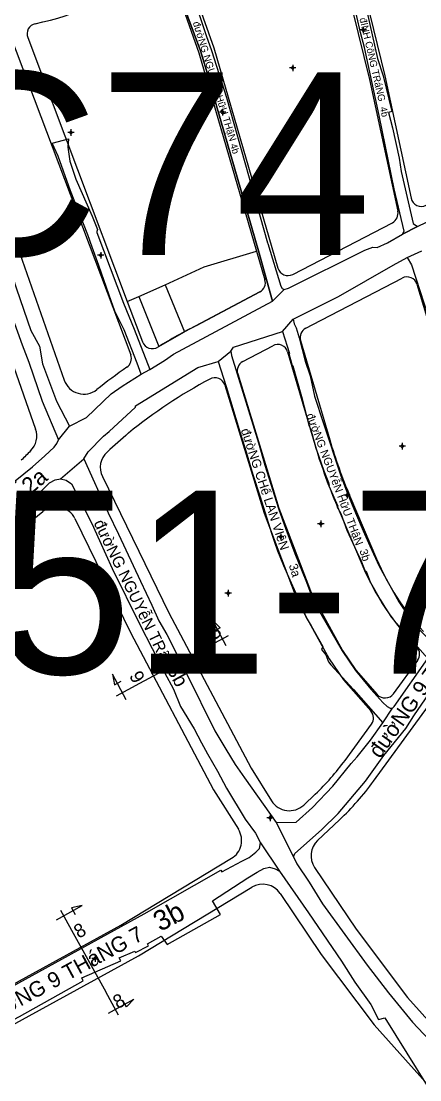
# Model space of a CAD drawing. Extents: x 548357 to 553070, y 1834500 to 1842500.
# Drawn here: x 551754.7 to 551907.1, y 1839059.6 to 1839464.6 of the extents above; entities that cross this region are included whole.
import ezdxf

# ---------------------------------------------------------------- set-up
doc = ezdxf.new("R2010")
doc.units = 0
for name, color, linetype in [('Level 10', 7, 'Continuous'), ('Level 11', 7, 'Continuous'), ('Level 13', 7, 'Continuous'), ('Level 20', 7, 'Continuous'), ('Level 30', 7, 'Continuous'), ('Level 4', 7, 'Continuous'), ('Level 55', 7, 'Continuous'), ('Level 62', 7, 'Continuous'), ('Level 7', 7, 'Continuous')]:
    doc.layers.add(name, color=color, linetype=linetype)

msp = doc.modelspace()

# ---------------------------------------------------------------- linework, layer by layer
at = {"layer": 'Level 10'}
for p, q in [((551900.47, 1839383.09), (551906.23, 1839386.11)), ((551902.31, 1839374.16), (551907.85, 1839376.75)), ((551850.78, 1839357.52), (551855.2, 1839362.02)), ((551854.56, 1839345.89), (551858.74, 1839350.65)), ((551829.97, 1839334.4), (551834.9, 1839338.4)), ((551800.5, 1839329.62), (551803.87, 1839331.33)), ((551768.91, 1839304.4), (551773.2, 1839309.65)), ((551769.73, 1839289.58), (551778.58, 1839297.25)), ((551892.97, 1839196.18), (551896.75, 1839201.82)), ((551852.23, 1839158.07), (551858.76, 1839144.88)), ((551846.24, 1839150.26), (551853.45, 1839139.49))]:
    msp.add_line(p, q, dxfattribs=at)
for points in [[(551870.8, 1839533.28), (551869.23, 1839531.87), (551869.15, 1839530.15), (551876.04, 1839507.8), (551879.1, 1839501.91), (551878.13, 1839501.37), (551881.8, 1839489.92), (551883.01, 1839484.53), (551884.84, 1839477.59), (551890.91, 1839450.35), (551893.11, 1839443.72), (551896.41, 1839430.02), (551895.21, 1839429.69), (551896.69, 1839423.83), (551899.23, 1839412.15), (551900, 1839407.05), (551904.62, 1839387.23), (551906.23, 1839386.11)], [(551900.47, 1839383.09), (551901.2, 1839384.34), (551897.28, 1839400.49), (551891.59, 1839428.59), (551886.01, 1839454.54), (551884.44, 1839460.35), (551883.11, 1839466.41), (551881.85, 1839472.46), (551880.31, 1839479.56), (551874.86, 1839498.7), (551862.87, 1839530.28), (551862.33, 1839530.69)], [(551806.04, 1839496.78), (551807.94, 1839494.23), (551813.91, 1839478.36), (551823.21, 1839453.24), (551826.45, 1839442.84), (551829.64, 1839431.29), (551845.39, 1839376.79), (551850.78, 1839357.52)], [(551811.19, 1839499.06), (551812.48, 1839495.95), (551820.15, 1839474.85), (551825.39, 1839459.11), (551827.5, 1839453.37), (551833.19, 1839435.42), (551848.93, 1839379.84), (551849.04, 1839379.62), (551853.97, 1839363.18), (551854.51, 1839362.34), (551855.2, 1839362.02)], [(551703.86, 1839475.55), (551708.65, 1839480.11), (551709.95, 1839481.35), (551710.26, 1839480.4), (551715.05, 1839465.83), (551728.34, 1839425.44), (551728.59, 1839424.83), (551729.06, 1839425.06), (551729.29, 1839424.25), (551737.04, 1839406.44), (551740.93, 1839396.21), (551745.12, 1839385.58), (551748.32, 1839376.63), (551751.38, 1839366.95), (551752.91, 1839362.25), (551758.38, 1839346.29), (551761.71, 1839340.26), (551762.78, 1839333.56), (551768.13, 1839319.25), (551773.2, 1839309.65)], [(551706.95, 1839464.12), (551710.01, 1839460.55), (551712.89, 1839451.82), (551718.78, 1839437.7), (551728.77, 1839412.98), (551731.64, 1839406.26), (551735.53, 1839394.16), (551737.2, 1839389.34), (551742.03, 1839376.53), (551742.72, 1839374.22), (551745.03, 1839370.38), (551749.67, 1839355.76), (551755.08, 1839340.78), (551757.58, 1839334.17), (551762.74, 1839319.23), (551768.91, 1839304.4)], [(551800.5, 1839329.62), (551799.06, 1839333.81), (551794.07, 1839346.52), (551790.54, 1839353.64), (551788.35, 1839359.74), (551784.42, 1839371.18), (551781.82, 1839378.13), (551780.14, 1839382.82), (551773.52, 1839399.77), (551768.87, 1839412.98), (551766.49, 1839417.96), (551772.72, 1839419.57), (551772.48, 1839416.46), (551773.23, 1839411.1), (551775.51, 1839404.18), (551781.8, 1839390.07), (551783.81, 1839384.93), (551783.55, 1839384.15), (551783.54, 1839383.79), (551793.85, 1839356.76), (551797.9, 1839346.85), (551803.87, 1839331.33)], [(551906.23, 1839386.11), (551919.24, 1839392.34), (551935.13, 1839400.23), (551976.52, 1839422.37)], [(551855.2, 1839362.02), (551856.91, 1839362.43), (551886.15, 1839377.06), (551889.15, 1839378.11), (551890.87, 1839378.02), (551894.79, 1839379.83), (551900.47, 1839383.09)], [(551858.74, 1839350.65), (551875.99, 1839359.28), (551896.92, 1839371.25), (551902.31, 1839374.16)], [(551902.31, 1839374.16), (551904.01, 1839371.46), (551911.86, 1839347), (551911.98, 1839346.92), (551915.67, 1839333.08), (551919.14, 1839322.45), (551920.91, 1839316.73), (551923.18, 1839310.11), (551927.14, 1839298.85), (551930.55, 1839289.89), (551932.53, 1839284.2), (551934.71, 1839278.56), (551938.97, 1839266.08), (551939.96, 1839262.42), (551940.23, 1839259.33)], [(551803.87, 1839331.33), (551809.5, 1839334.83), (551812.89, 1839337.26), (551850.78, 1839357.52)], [(551858.74, 1839350.65), (551859.06, 1839348.89), (551859.85, 1839347.25), (551861.04, 1839343.54), (551863.28, 1839334.56), (551865.25, 1839328.92), (551866.91, 1839321.21), (551870.26, 1839310.72), (551876.95, 1839290.68), (551879.48, 1839283.94), (551882.56, 1839276.48), (551885.47, 1839269.63), (551888.02, 1839263.92), (551891.65, 1839256.09), (551899.15, 1839242.43), (551902.82, 1839237.05), (551903.61, 1839236.91), (551904.69, 1839234.24), (551907.34, 1839231.42), (551912.09, 1839226.53)], [(551834.9, 1839338.4), (551835.92, 1839339.94), (551854.56, 1839345.89)], [(551854.56, 1839345.89), (551857.28, 1839337.52), (551857.05, 1839337.51), (551858.34, 1839332.89), (551858.63, 1839332.76), (551861.88, 1839321.07), (551864.79, 1839309.66), (551865.32, 1839308.63), (551867.48, 1839301.02), (551870.4, 1839292.64), (551872.17, 1839288.18), (551872.51, 1839286.94), (551872.38, 1839286.82), (551875.74, 1839279.12), (551875.41, 1839278.99), (551876.87, 1839276.32), (551879.25, 1839269.89), (551883.84, 1839259.89), (551884.3, 1839259.08), (551886.21, 1839254.16), (551886.57, 1839254.15), (551888.27, 1839249.79), (551888.33, 1839249.84), (551892.01, 1839243.32), (551893.72, 1839240.38), (551896.37, 1839236.46), (551910.19, 1839220.83)], [(551834.9, 1839338.4), (551835.07, 1839336.71), (551845.44, 1839303.28), (551847.81, 1839294.73), (551853.04, 1839278.21), (551855.84, 1839270.24), (551859.3, 1839260.91), (551863.55, 1839250.63), (551865.72, 1839244.88), (551867.92, 1839240.37), (551877.39, 1839223.7), (551882.54, 1839216.19), (551888.34, 1839209.13), (551892.97, 1839203.96), (551894.68, 1839202.47), (551895.86, 1839201.75), (551896.75, 1839201.82)], [(551778.58, 1839297.25), (551780.24, 1839299.86), (551786.14, 1839305.89), (551788.37, 1839307.64), (551798.42, 1839317), (551798.41, 1839317.45), (551822.21, 1839332.13), (551829.97, 1839334.4)], [(551829.97, 1839334.4), (551833.04, 1839324.86), (551838.47, 1839307.08), (551840.75, 1839299.83), (551843.25, 1839291.13), (551846.09, 1839282.61), (551850.39, 1839268.77), (551851.61, 1839265.32), (551852.68, 1839261.96), (551855, 1839256.36), (551857.48, 1839250.88), (551862.23, 1839240.08), (551863.64, 1839236.51), (551865.63, 1839233.3), (551870.04, 1839225.44), (551869.53, 1839224.18), (551871.21, 1839222.17), (551872.17, 1839219.53), (551873.15, 1839218.42), (551881.82, 1839208.9), (551892.97, 1839196.18)], [(551773.2, 1839309.65), (551779.6, 1839313.03), (551789.04, 1839321.99), (551793.32, 1839324.98), (551800.5, 1839329.62)], [(551722.12, 1839262.98), (551728.91, 1839268.31), (551737.05, 1839274.98), (551736.5, 1839275.66), (551741.69, 1839279.07), (551746.99, 1839283.01), (551747.1, 1839283.41), (551752.78, 1839288.37), (551752.42, 1839288.76), (551759.02, 1839294.12), (551763.69, 1839298.3), (551767.3, 1839301.63), (551768.27, 1839303.09), (551768.91, 1839304.4)], [(551778.58, 1839297.25), (551787.88, 1839276.5), (551791.92, 1839268.38), (551800.26, 1839250.38), (551804.59, 1839241.23), (551807.33, 1839235.21), (551810.31, 1839229.99), (551817.92, 1839215.1), (551828.69, 1839193.15), (551832.99, 1839186.17), (551836.5, 1839180.24), (551840.03, 1839175.12), (551852.23, 1839158.07)], [(551649.8, 1839199.45), (551672.62, 1839215.25), (551681.53, 1839221.49), (551681.61, 1839221.25), (551696.1, 1839230.12), (551700.57, 1839232.44), (551699.51, 1839234.23), (551703.8, 1839236.99), (551703.58, 1839237.35), (551714.13, 1839244.86), (551718.94, 1839248.34), (551743.81, 1839266.81), (551765.44, 1839288.06), (551767.6, 1839289.16), (551769.73, 1839289.58)], [(551769.73, 1839289.58), (551771.92, 1839289.02), (551773.86, 1839287.68), (551781.67, 1839272.48), (551784.59, 1839265.91), (551789.48, 1839255.26), (551800.08, 1839233.84), (551809.48, 1839215.4), (551812.94, 1839209.05), (551815.56, 1839202.46), (551820.8, 1839193.88), (551823.64, 1839188.59), (551825.96, 1839184.36), (551829.78, 1839177.69), (551833.15, 1839171.2), (551840.3, 1839159.31), (551844.28, 1839154.04), (551846.24, 1839150.26)], [(551896.75, 1839201.82), (551897.35, 1839202.45), (551910.19, 1839220.83)], [(551858.76, 1839144.88), (551859.27, 1839146.2), (551869.58, 1839155.31), (551875.89, 1839161.53), (551886.41, 1839173.89), (551893.4, 1839183.64), (551901.78, 1839193.96), (551904.87, 1839198.9), (551916.83, 1839216.38)], [(551852.23, 1839158.07), (551859.82, 1839158.22), (551866.05, 1839163.81), (551873.87, 1839171.94), (551880.82, 1839180.58), (551883.15, 1839183.13), (551888.22, 1839189.53), (551892.97, 1839196.18)], [(551712.41, 1839071.62), (551713.28, 1839071.04), (551714.49, 1839071.25), (551715.92, 1839072.24), (551737.47, 1839084.23), (551736, 1839087.03), (551801.71, 1839123.17), (551831, 1839139.82), (551831.43, 1839139.19), (551839.1, 1839143.27), (551841.87, 1839144.67), (551844.46, 1839146.68), (551845.85, 1839148.14), (551846.24, 1839150.26)], [(551858.76, 1839144.88), (551860.09, 1839142.29), (551864.86, 1839135.28), (551869.95, 1839126.96), (551887, 1839103.46), (551895.11, 1839092.9), (551904.28, 1839081.69), (551908.57, 1839077.23), (551920.69, 1839065.17), (551932.1, 1839056.82)], [(551720.16, 1839061.67), (551725.69, 1839064.61), (551726.21, 1839066.86), (551727.83, 1839069.88), (551735.89, 1839074.32), (551753.98, 1839083.84), (551778.38, 1839097.48), (551777.83, 1839098.68), (551792.74, 1839105.13), (551792.2, 1839106.25), (551798.13, 1839108.8), (551798.33, 1839108.33), (551803.36, 1839110.88), (551803, 1839111.7), (551808.21, 1839114.57), (551810.48, 1839111.34), (551830.84, 1839122.84), (551827.88, 1839128.08), (551841.32, 1839136.91), (551844.95, 1839139.1), (551847.47, 1839140.52), (551849.69, 1839140.97), (551851.84, 1839140.36), (551853.45, 1839139.49)], [(551853.45, 1839139.49), (551864.55, 1839123.56), (551877.21, 1839105.07), (551882.26, 1839097.03), (551888.35, 1839088.42), (551891.31, 1839082.72), (551893.73, 1839083.35), (551918.36, 1839043.79)]]:
    msp.add_lwpolyline(points, dxfattribs=at)
at = {"layer": 'Level 11'}
for p, q in [((551884.83, 1839461.25), (551884.21, 1839461.25)), ((551885.46, 1839461.88), (551884.83, 1839461.25)), ((551884.83, 1839461.25), (551885.46, 1839460.63)), ((551885.46, 1839462.5), (551885.46, 1839461.88)), ((551886.08, 1839461.25), (551885.46, 1839461.88)), ((551885.46, 1839460.63), (551886.08, 1839461.25)), ((551885.46, 1839460.63), (551885.46, 1839460)), ((551886.71, 1839461.25), (551886.08, 1839461.25)), ((551858.52, 1839447.98), (551858.52, 1839447.35)), ((551857.89, 1839446.73), (551857.27, 1839446.73)), ((551858.52, 1839447.35), (551857.89, 1839446.73)), ((551857.89, 1839446.73), (551858.52, 1839446.1)), ((551859.14, 1839446.73), (551858.52, 1839447.35)), ((551858.52, 1839446.1), (551859.14, 1839446.73)), ((551858.52, 1839446.1), (551858.52, 1839445.48)), ((551859.77, 1839446.73), (551859.14, 1839446.73)), ((551831.09, 1839429.79), (551830.47, 1839429.79)), ((551831.72, 1839430.42), (551831.09, 1839429.79)), ((551831.09, 1839429.79), (551831.72, 1839429.17)), ((551831.72, 1839431.04), (551831.72, 1839430.42)), ((551832.34, 1839429.79), (551831.72, 1839430.42)), ((551831.72, 1839429.17), (551832.34, 1839429.79)), ((551831.72, 1839429.17), (551831.72, 1839428.54)), ((551832.97, 1839429.79), (551832.34, 1839429.79)), ((551773.09, 1839422.04), (551772.46, 1839422.04)), ((551773.71, 1839422.67), (551773.09, 1839422.04)), ((551773.09, 1839422.04), (551773.71, 1839421.42)), ((551773.71, 1839423.29), (551773.71, 1839422.67)), ((551774.34, 1839422.04), (551773.71, 1839422.67)), ((551773.71, 1839421.42), (551774.34, 1839422.04)), ((551773.71, 1839421.42), (551773.71, 1839420.79)), ((551774.96, 1839422.04), (551774.34, 1839422.04)), ((551784.44, 1839375.06), (551783.82, 1839375.06)), ((551785.07, 1839375.68), (551784.44, 1839375.06)), ((551784.44, 1839375.06), (551785.07, 1839374.43)), ((551785.07, 1839376.31), (551785.07, 1839375.68)), ((551785.69, 1839375.06), (551785.07, 1839375.68)), ((551785.07, 1839374.43), (551785.69, 1839375.06)), ((551786.32, 1839375.06), (551785.69, 1839375.06)), ((551785.07, 1839374.43), (551785.07, 1839373.81)), ((551899.81, 1839302.07), (551899.18, 1839302.07)), ((551900.43, 1839302.7), (551899.81, 1839302.07)), ((551899.81, 1839302.07), (551900.43, 1839301.45)), ((551900.43, 1839303.32), (551900.43, 1839302.7)), ((551901.06, 1839302.07), (551900.43, 1839302.7)), ((551900.43, 1839301.45), (551901.06, 1839302.07)), ((551901.68, 1839302.07), (551901.06, 1839302.07)), ((551900.43, 1839301.45), (551900.43, 1839300.82)), ((551878.68, 1839283.25), (551878.05, 1839283.25)), ((551879.3, 1839283.88), (551878.68, 1839283.25)), ((551878.68, 1839283.25), (551879.3, 1839282.63)), ((551879.3, 1839284.5), (551879.3, 1839283.88)), ((551879.93, 1839283.25), (551879.3, 1839283.88)), ((551879.3, 1839282.63), (551879.93, 1839283.25)), ((551879.3, 1839282.63), (551879.3, 1839282)), ((551880.55, 1839283.25), (551879.93, 1839283.25)), ((551869.29, 1839273.57), (551869.29, 1839272.94)), ((551868.67, 1839272.32), (551868.04, 1839272.32)), ((551869.29, 1839272.94), (551868.67, 1839272.32)), ((551868.67, 1839272.32), (551869.29, 1839271.69)), ((551869.92, 1839272.32), (551869.29, 1839272.94)), ((551869.29, 1839271.69), (551869.92, 1839272.32)), ((551869.29, 1839271.69), (551869.29, 1839271.07)), ((551870.54, 1839272.32), (551869.92, 1839272.32)), ((551853.3, 1839267.29), (551852.67, 1839267.29)), ((551853.92, 1839267.92), (551853.3, 1839267.29)), ((551853.3, 1839267.29), (551853.92, 1839266.67)), ((551853.92, 1839268.54), (551853.92, 1839267.92)), ((551854.55, 1839267.29), (551853.92, 1839267.92)), ((551853.92, 1839266.67), (551854.55, 1839267.29)), ((551853.92, 1839266.67), (551853.92, 1839266.04)), ((551855.17, 1839267.29), (551854.55, 1839267.29)), ((551833.23, 1839245.83), (551832.61, 1839245.83)), ((551833.86, 1839246.45), (551833.23, 1839245.83)), ((551833.23, 1839245.83), (551833.86, 1839245.2)), ((551833.86, 1839247.08), (551833.86, 1839246.45)), ((551834.48, 1839245.83), (551833.86, 1839246.45)), ((551833.86, 1839245.2), (551834.48, 1839245.83)), ((551833.86, 1839245.2), (551833.86, 1839244.58)), ((551835.11, 1839245.83), (551834.48, 1839245.83)), ((551849.91, 1839160.5), (551849.28, 1839159.87)), ((551849.91, 1839161.12), (551849.91, 1839160.5)), ((551850.53, 1839159.87), (551849.91, 1839160.5)), ((551849.28, 1839159.87), (551848.66, 1839159.87)), ((551849.28, 1839159.87), (551849.91, 1839159.25)), ((551849.91, 1839159.25), (551850.53, 1839159.87)), ((551849.91, 1839159.25), (551849.91, 1839158.62)), ((551851.16, 1839159.87), (551850.53, 1839159.87)), ((551782.3, 1839105.99), (551781.67, 1839105.99)), ((551782.92, 1839106.61), (551782.3, 1839105.99)), ((551782.3, 1839105.99), (551782.92, 1839105.36)), ((551782.92, 1839107.24), (551782.92, 1839106.61)), ((551783.55, 1839105.99), (551782.92, 1839106.61)), ((551782.92, 1839105.36), (551783.55, 1839105.99)), ((551782.92, 1839105.36), (551782.92, 1839104.74)), ((551784.17, 1839105.99), (551783.55, 1839105.99))]:
    msp.add_line(p, q, dxfattribs=at)
for centre in [(551885.46, 1839461.25), (551858.52, 1839446.73), (551831.72, 1839429.79), (551773.71, 1839422.04), (551785.07, 1839375.06), (551900.43, 1839302.07), (551879.3, 1839283.25), (551869.29, 1839272.32), (551853.92, 1839267.29), (551833.86, 1839245.83), (551849.91, 1839159.87), (551782.92, 1839105.99)]:
    msp.add_circle(centre, 0.15, dxfattribs=at)
at = {"layer": 'Level 13'}
for points in [[(551833.1, 1839225.62), (551827.83, 1839235.43)], [(551827.83, 1839235.43), (551830.78, 1839232.5), (551828.28, 1839231.16)], [(551833.89, 1839229.5), (551824.98, 1839224.7)], [(551800.07, 1839211.31), (551824.98, 1839224.7)], [(551794.82, 1839205.04), (551789.55, 1839214.84)], [(551789.55, 1839214.84), (551790.36, 1839210.76), (551792.86, 1839212.11)], [(551791.16, 1839206.51), (551800.07, 1839211.31)], [(551768.22, 1839120.85), (551777.95, 1839126.25)], [(551769.64, 1839124.53), (551774.56, 1839115.68)], [(551777.95, 1839126.25), (551773.88, 1839125.38), (551775.26, 1839122.9)], [(551774.56, 1839115.68), (551787.02, 1839093.24)], [(551791.93, 1839084.38), (551787.02, 1839093.24)], [(551788.05, 1839085.12), (551797.78, 1839090.53)], [(551797.78, 1839090.53), (551794.89, 1839087.53), (551793.52, 1839090.01)]]:
    msp.add_lwpolyline(points, dxfattribs=at)
at = {"layer": 'Level 20'}
msp.add_lwpolyline([(551855.2, 1839362.02), (551850.78, 1839357.52), (551845.39, 1839376.79), (551829.64, 1839431.29), (551826.45, 1839442.84), (551823.21, 1839453.24), (551813.91, 1839478.36), (551807.94, 1839494.23), (551806.04, 1839496.78), (551811.19, 1839499.06), (551812.48, 1839495.95), (551820.15, 1839474.85), (551825.39, 1839459.11), (551827.5, 1839453.37), (551833.19, 1839435.42), (551848.93, 1839379.84), (551849.04, 1839379.62), (551853.97, 1839363.18), (551854.51, 1839362.34)], close=True, dxfattribs=at)
msp.add_lwpolyline([(551884.84, 1839477.59), (551890.91, 1839450.35), (551893.11, 1839443.72), (551896.41, 1839430.02), (551895.21, 1839429.69), (551896.69, 1839423.83), (551899.23, 1839412.15), (551900, 1839407.05), (551904.62, 1839387.23), (551906.23, 1839386.11), (551900.47, 1839383.09), (551901.2, 1839384.34), (551897.28, 1839400.49), (551891.59, 1839428.59), (551886.01, 1839454.54), (551884.44, 1839460.35), (551883.11, 1839466.41)], dxfattribs=at)
at = {"layer": 'Level 30'}
for p, q in [((551750.53, 1839458.9), (551796.57, 1839336.93)), ((551757.16, 1839458.33), (551795.26, 1839357.38)), ((551858.54, 1839367.73), (551896.67, 1839387.53)), ((551844.73, 1839376.59), (551847.9, 1839365.71)), ((551799.62, 1839359.3), (551809.8, 1839363.79)), ((551809.8, 1839363.79), (551817.15, 1839345.81)), ((551795.26, 1839357.38), (551799.62, 1839359.3)), ((551795.26, 1839357.38), (551801.09, 1839341.94)), ((551861.53, 1839342.51), (551872.72, 1839304.41)), ((551839.43, 1839334.41), (551850.87, 1839340.47)), ((551856.58, 1839338.07), (551866.97, 1839302.72)), ((551880.4, 1839282.96), (551890.6, 1839258.94)), ((551874.88, 1839280.62), (551885.08, 1839256.59)), ((551889.44, 1839173.89), (551935.26, 1839236.8)), ((551897.1, 1839207.34), (551906.32, 1839219.99)), ((551878.53, 1839181.84), (551888.65, 1839195.73)), ((551862.72, 1839164.73), (551867.16, 1839168.92)), ((551868.02, 1839151.17), (551876.43, 1839159.11))]:
    msp.add_line(p, q, dxfattribs=at)
for points in [[(551871.07, 1839525.21), (551880.57, 1839497.47), (551893.8, 1839443.69), (551903.79, 1839396.94)], [(551867.03, 1839518.48), (551874.81, 1839495.78), (551887.95, 1839442.34), (551898.73, 1839391.92)], [(551816.72, 1839487.2), (551828.34, 1839454.37), (551852.85, 1839370.16)], [(551812.24, 1839481.87), (551822.63, 1839452.53), (551844.73, 1839376.59)], [(551703.01, 1839461.58), (551727, 1839403.06), (551760.18, 1839308.58)], [(551723.97, 1839453.97), (551742.43, 1839408.93), (551771.1, 1839327.29)], [(551809.8, 1839363.79), (551824.65, 1839370.64), (551844.73, 1839376.59)], [(551863.49, 1839347.17), (551866.28, 1839348.64), (551900.37, 1839366.36)], [(551906.04, 1839363.96), (551918.18, 1839323.62), (551938.96, 1839265.1)], [(551799.62, 1839359.3), (551807.34, 1839340.19), (551817.15, 1839345.81)], [(551821.71, 1839348.22), (551845.93, 1839361.06), (551817.15, 1839345.81)], [(551837.48, 1839329.7), (551853.27, 1839278.29), (551865.94, 1839244.98), (551877.6, 1839223.83), (551882.72, 1839216.35), (551890.86, 1839207.06)], [(551832.52, 1839325.38), (551847.59, 1839276.34), (551860.48, 1839242.45), (551872.48, 1839220.67), (551877.97, 1839212.67), (551888.43, 1839200.72)], [(551785.73, 1839290.37), (551811.13, 1839238.29), (551842.57, 1839178.84), (551850.45, 1839166.29)], [(551659.55, 1839200.3), (551681.72, 1839215.98), (551729.32, 1839249.81), (551762.98, 1839277.03)], [(551775.21, 1839274.31), (551796.42, 1839230.81), (551828.27, 1839170.59), (551837.77, 1839155.45)], [(551717.64, 1839077.6), (551792.78, 1839118.73), (551835.14, 1839144.35)], [(551866.87, 1839140.9), (551882.79, 1839117.19), (551902.45, 1839091.13), (551928.21, 1839062.37)], [(551723.72, 1839065.54), (551799.52, 1839107.03), (551842.93, 1839133.29)], [(551853.71, 1839130.9), (551869.35, 1839107.62), (551889.7, 1839080.64), (551917.01, 1839050.15)]]:
    msp.add_lwpolyline(points, dxfattribs=at)
for centre, radius, start, end in [((551733.25, 1839587.53), 126.75, 282.2102, 303.6395), ((551760.9, 1839459.74), 4, 102.2102, 200.6804), ((551907.71, 1839397.78), 4, 192.0734, 297.4527), ((551894.82, 1839391.08), 4, 297.4527, 12.0734), ((551856.69, 1839371.28), 4, 196.231, 297.4527), ((551902.21, 1839362.81), 4, 16.7406, 117.4527), ((551844.06, 1839364.59), 4, 297.9386, 16.231), ((551926.02, 1839144.47), 228.89, 117.1104, 121.3562), ((551865.37, 1839343.63), 4, 117.9386, 196.3762), ((551804.83, 1839343.35), 4, 200.6804, 301.3562), ((551852.74, 1839336.94), 4, 16.3762, 117.9386), ((551792.83, 1839335.52), 4, 304.8838, 20.6804), ((551841.3, 1839330.87), 4, 117.9386, 197.0759), ((551926.02, 1839144.47), 228.89, 124.8838, 128.4711), ((551778.64, 1839329.94), 8, 199.3486, 308.4711), ((551926.02, 1839144.47), 208.39, 118.4335, 128.7179), ((551828.7, 1839324.21), 4, 17.0759, 118.4335), ((551752.63, 1839305.93), 8, 314.659, 19.3486), ((552138.78, 1838915.16), 520.88, 131.2013, 132.4032), ((552061.73, 1839359.96), 203, 196.3762, 203.0072), ((552061.73, 1839359.96), 197, 196.3762, 203.0072), ((552138.78, 1838915.16), 541.38, 134.659, 135.1957), ((551792.92, 1839293.88), 8, 132.4032, 205.9955), ((551768.01, 1839270.81), 8, 25.9955, 128.9594), ((551979.88, 1839296.85), 97, 203.0072, 222.6365), ((551979.88, 1839296.85), 103, 203.0072, 224.1304), ((551903.08, 1839222.35), 4, 323.9339, 44.1304), ((551893.87, 1839209.69), 4, 221.1905, 323.9339), ((551885.42, 1839198.09), 4, 323.9339, 41.1905), ((551803.15, 1839236.73), 93.25, 313.3479, 323.9339), ((551803.15, 1839236.73), 106.75, 313.3479, 323.9339), ((551857.23, 1839170.55), 8, 212.1319, 313.3479), ((551831, 1839151.2), 8, 301.1674, 32.1319), ((551873.51, 1839145.36), 8, 133.3479, 213.8901), ((551847.07, 1839126.44), 8, 33.8901, 121.1674)]:
    msp.add_arc(centre, radius, start, end, dxfattribs=at)

# ---------------------------------------------------------------- texts
at = {"layer": 'Level 13'}
for s, rotation, p in [('6', 118.2723, (551831.73, 1839229.13)), ('6', 118.2723, (551802.26, 1839213.29)), ('8', 29.0321, (551776.64, 1839113.55)), ('8', 29.0321, (551791.6, 1839086.58))]:
    msp.add_text(s, height=5.21, rotation=rotation, dxfattribs=at).set_placement(p)
at = {"layer": 'Level 4'}
for s, height, rotation, p in [('đườNG đINH CôNG TRáNG', 2.7255, 283.0226, (551881.03, 1839478.62)), ('đườNG NGUYễN HữU THậN', 2.7255, 287.2882, (551820.26, 1839464.04)), ('đườNG NGUYễN HữU THậN', 3.0655, 290.7859, (551863.65, 1839313.97)), ('đườNG CHế LAN VIêN', 3.5125, 288.3148, (551838.62, 1839308.19)), ('đườNG NGUYễN TRãI', 4.4086, 295.7993, (551782.29, 1839272.67)), ('đườNG 9 THáNG 7', 5.9271, 54.7723, (551891.9, 1839182.23)), ('đườNG 9 THáNG 7', 5.9271, 28.5772, (551741.29, 1839080.46))]:
    msp.add_text(s, height=height, rotation=rotation, dxfattribs=at).set_placement(p)
at = {"layer": 'Level 55'}
msp.add_text('842551-7-d', height=70, dxfattribs=at).set_placement((551536.9, 1839215))
at = {"layer": 'Level 62'}
msp.add_text('DC74', height=70, dxfattribs=at).set_placement((551649.15, 1839375.11))
at = {"layer": 'Level 7'}
for s, height, rotation, p in [('4b', 2.603, 282.0522, (551891.87, 1839431.58)), ('4b', 2.63, 287.2419, (551834.53, 1839417.34)), ('2a', 6.32, 40.1064, (551758.13, 1839283.31)), ('3b', 3.075, 287.2419, (551884.02, 1839262.1)), ('3a', 3.377, 287.2419, (551856.99, 1839256.47)), ('3b', 5.414, 299.0236, (551810.25, 1839216.43)), ('3b', 7.721, 27.9345, (551807.82, 1839116.15))]:
    msp.add_text(s, height=height, rotation=rotation, dxfattribs=at).set_placement(p)

doc.saveas('drawing.dxf')
